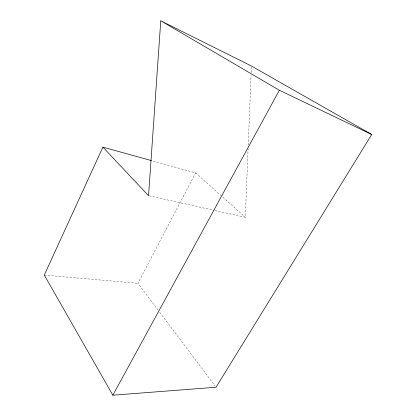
<?xml version="1.0" encoding="UTF-8"?>
<svg xmlns="http://www.w3.org/2000/svg" width="416" height="416" viewBox="0 0 416 416"><rect width="100%" height="100%" fill="white"/><g stroke="black" fill="none" stroke-linecap="round" stroke-linejoin="round"><path stroke-width="0.31" stroke-dasharray="2.08 1.56" d="M214.963 210.506L245.32 217.272L248.102 148.465M248.232 145.22L251.066 75.114M251.176 72.519L251.384 67.324M158.148 310.19L137.94 283.301L195.624 172.874L152.053 160.784M44.273 275.07L137.94 283.301M149.183 195.848L214.328 210.366M195.624 172.874L245.32 217.272M159.702 312.26L215.264 386.204"/><path stroke-width="0.62" d="M160.768 20.8L148.548 195.707L102.887 147.134L44.273 275.07L112.845 395.2L216.039 387.239L371.727 134.508L251.436 66.024L160.768 20.8L279.37 90.251L371.727 134.508M112.845 395.2L279.37 90.251M102.887 147.134L151.434 160.607"/></g></svg>
